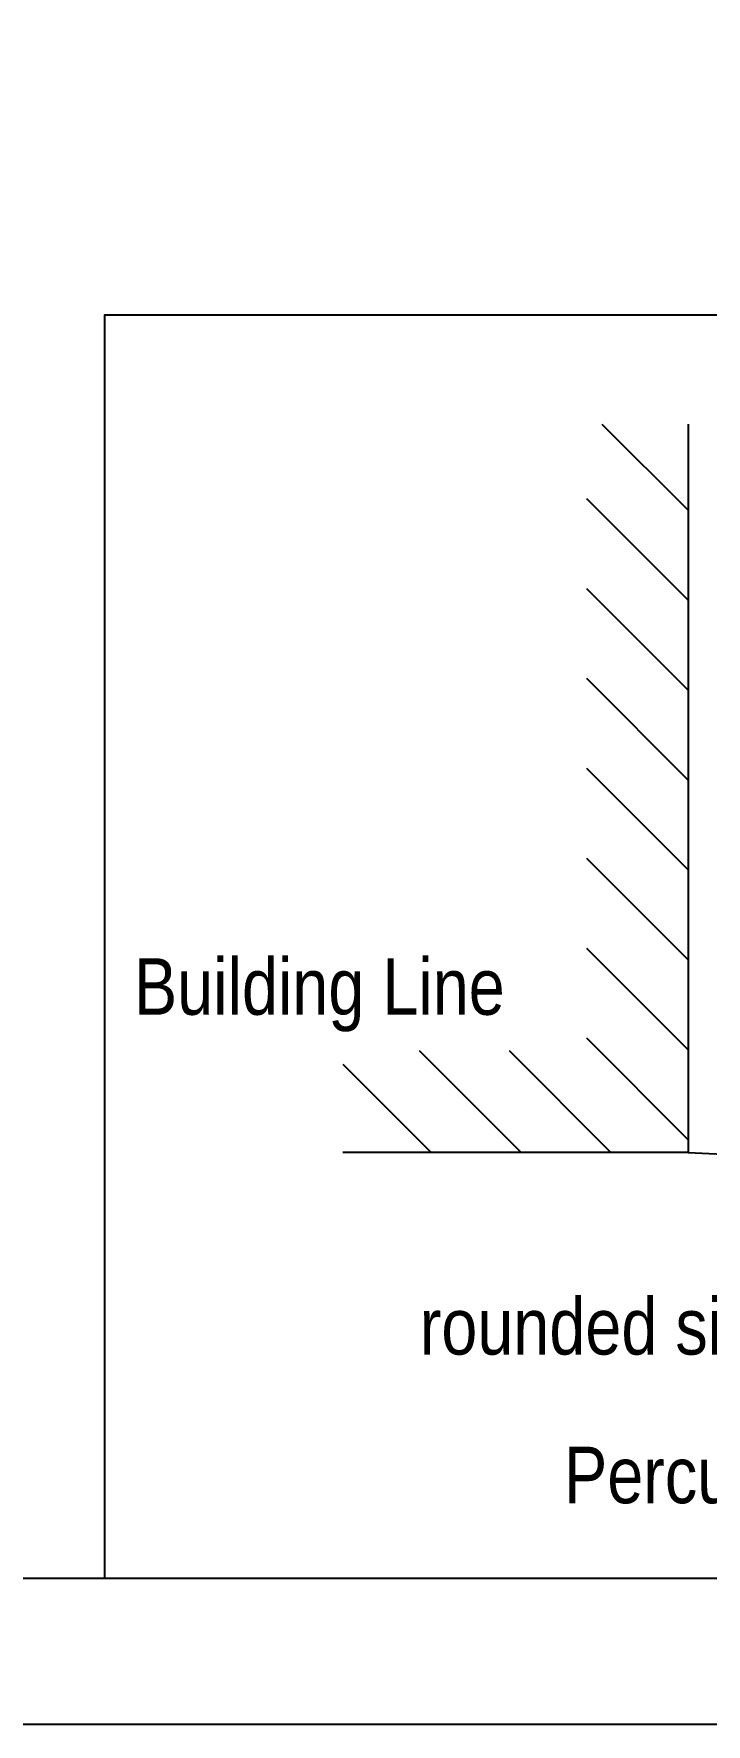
# Model space of a CAD drawing. Header units: metres. Extents: x 119974 to 120330, y -25692 to -25590.
# Drawn here: x 120035.5 to 120038.93, y -25687.55 to -25678.91 of the extents above; entities that cross this region are included whole.
import ezdxf

# ---------------------------------------------------------------- set-up
doc = ezdxf.new("R2010")
doc.units = ezdxf.units.M
doc.header["$MEASUREMENT"] = 0
doc.layers.add('sheet', color=7, linetype='Continuous')
doc.styles.add('Arial', font='swissc.ttf')

# ---------------------------------------------------------------- blocks, each defined once
blk = doc.blocks.new('RWH1')
at = {"ltscale": 7}
h = blk.add_hatch(dxfattribs=at)
h.set_pattern_fill('ANSI31', color=256, scale=2.679289, angle=90, style=0)
h.set_pattern_definition([(135, (-1799.2673, 1102.87366), (-0.23681794, -0.23681794), [])])
h.paths.add_polyline_path([(-4.5856, 6.0799), (-5.1215, 6.0799), (-5.1215, 2.7791), (-6.4046, 2.7791), (-6.4046, 2.2432), (-4.5856, 2.2432)])
for p, q in [((-4.5856, 6.0799), (-4.5856, 2.2432)), ((-4.5856, 2.2432), (-6.4046, 2.2432)), ((-4.5856, 2.2432), (-1.3561, 2.0817))]:
    blk.add_line(p, q, dxfattribs=at)
blk.add_lwpolyline([(-7.6602, 0), (0, 0), (0, 6.6537), (-7.6602, 6.6537)], close=True)
at = {"ltscale": 7, "style": 'Arial'}
for s, p in [('Building Line', (-7.5047, 2.9682)), ('rounded size pebbles', (-5.9997, 1.1783)), ('Perculation pit', (-5.2393, 0.3951))]:
    blk.add_text(s, height=0.297699, dxfattribs=at).set_placement(p)

msp = doc.modelspace()

# ---------------------------------------------------------------- linework, layer by layer
at = {"layer": 'sheet', "color": 8}
msp.add_lwpolyline([(120019.2172, -25601.1039), (120019.2172, -25687.5455), (120143.589, -25687.5455), (120143.589, -25601.1039)], close=True, dxfattribs=at)
at = {"layer": 'sheet'}
msp.add_lwpolyline([(120019.9631, -25601.8498), (120019.9631, -25686.7996), (120142.843, -25686.7996), (120142.843, -25601.8498)], close=True, dxfattribs=at)

# ---------------------------------------------------------------- block references
at = {"xscale": 0.9701286320787412, "yscale": 0.9701286320787412, "zscale": 0.9701286320787412}
msp.add_blockref('RWH1', (120043.2898, -25686.7996), dxfattribs=at)

doc.saveas('drawing.dxf')
